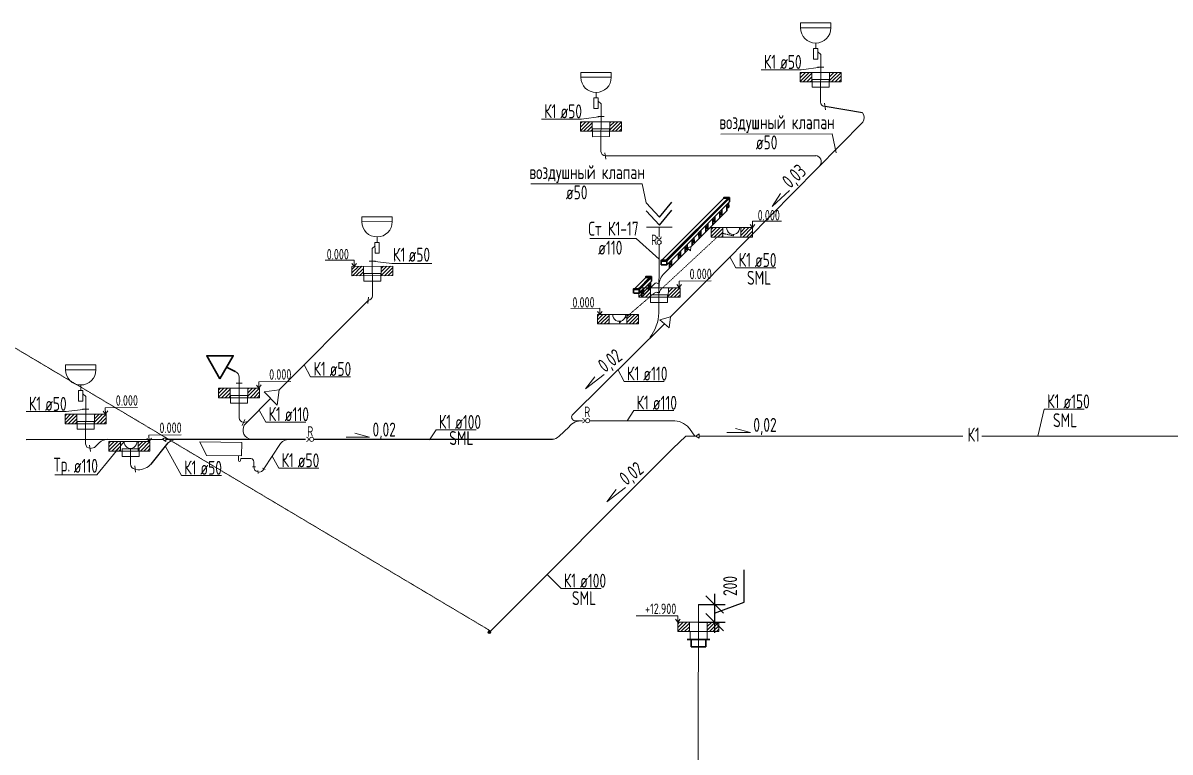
# Model space of a CAD drawing. Header units: millimetres. Extents: x -8689834 to 9419935, y -370377 to 166066.
# Drawn here: x -99964 to -83510, y -315374 to -304919 of the extents above; entities that cross this region are included whole.
import ezdxf

# ---------------------------------------------------------------- set-up
doc = ezdxf.new("R2010")
doc.units = ezdxf.units.MM
doc.header["$MEASUREMENT"] = 0
doc.linetypes.add('01_base$0$DASHED2', pattern=[0.375, 0.25, -0.125])
doc.linetypes.add('штриховая 50', pattern=[1, 0.5, -0.5])
doc.layers.get('0').update_dxf_attribs({"color": 250, "lineweight": 9})
for name, color, linetype, lineweight in [('_ВК-Text К1', 7, 'Continuous', 30), ('_ВК-К1', 14, 'Continuous', 40), ('_ВК-К3', 30, 'Continuous', 40), ('_ВК-переход на SML', 3, 'Continuous', 30), ('_ВК-противопожарные муфты', 1, 'Continuous', 30), ('_Санпр', 7, 'Continuous', 30), ('_Сантехника', 7, 'Continuous', 30), ('ВК_канализация', 32, 'Continuous', 30), ('тх разм', 250, 'Continuous', 9)]:
    doc.layers.add(name, color=color, linetype=linetype, lineweight=lineweight)
doc.layers.add('PDF __ВК-К1', color=7, linetype='Continuous', true_color=0xb80000)
doc.layers.add('PDF __Сантехника', color=7, linetype='Continuous')
doc.layers.add('АР_Кровля дорожки', color=245, linetype='Continuous')
doc.styles.add('ISOCPEUR', font='isocpeur.ttf', dxfattribs={"width": 0.7})
doc.styles.add('ГОСТ 2.304', font='isocpeur.ttf', dxfattribs={"width": 0.7})
doc.dimstyles.new('СПДС', dxfattribs={"dimscale": 100, "dimtxt": 2.5, "dimasz": 2.5, "dimexe": 1.5, "dimexo": 0, "dimgap": 1, "dimtad": 1, "dimdec": 0, "dimrnd": 1, "dimtxsty": 'ГОСТ 2.304', "dimblk": 'OBLIQUE', "dimcen": 2.5, "dimdle": 1.5, "dimadec": 0, "dimazin": 2, "dimtfac": 0.75, "dimtdec": 0, "dimtmove": 1, "dimatfit": 3, "dimfxl": 1, "dimtolj": 1, "dimarcsym": 1})

# ---------------------------------------------------------------- blocks, each defined once
blk = doc.blocks.new('_Oblique')
at = {"color": 0, "linetype": 'ByBlock', "lineweight": -2}
blk.add_line((-0.5, -0.5), (0.5, 0.5), dxfattribs=at)
blk = doc.blocks.new('*D2076')
at = {"layer": 'тх разм', "color": 0, "lineweight": -2, "ltscale": 100, "transparency": 16777216}
for p, q in [((-89620, -313226), (-89620, -312760)), ((-90042, -313108), (-90042, -313663)), ((-90274, -313258), (-89892, -313258)), ((-90042, -313385), (-89620, -313226)), ((-90275, -313513), (-89892, -313513))]:
    blk.add_line(p, q, dxfattribs=at)
at = {"layer": 'тх разм', "color": 0, "lineweight": -2, "ltscale": 100, "transparency": 16777216, "xscale": 250, "yscale": 250, "zscale": 250}
for p, rotation in [((-90042, -313258), 90), ((-90042, -313513), 270)]:
    blk.add_blockref('_Oblique', p, dxfattribs=dict(at, rotation=rotation))
at = {"layer": 'тх разм', "color": 0, "lineweight": 13, "ltscale": 100, "transparency": 16777216, "insert": (-89820, -312993), "char_height": 250, "attachment_point": 5, "rotation": 90, "style": 'ГОСТ 2.304'}
blk.add_mtext('\\A1;{\\H0.8x;200}', dxfattribs=at)
blk = doc.blocks.new('Унитаз')
at = {"layer": '_Сантехника', "lineweight": 30}
blk.add_line((-161311, 33424), (-161137, 33336), dxfattribs=at)
blk.add_lwpolyline([(-161446, 33191), (-161714, 33657), (-161176, 33657)], close=True, dxfattribs=at)
blk = doc.blocks.new('Протв_муфта')
at = {"layer": '_ВК-противопожарные муфты', "ltscale": 200, "transparency": 33554687}
for p, q in [((-205635, 240869), (-206106, 240869)), ((-206021, 240719), (-206021, 240869)), ((-205721, 240719), (-206021, 240719)), ((-205721, 240869), (-205721, 240719))]:
    blk.add_line(p, q, dxfattribs=at)

msp = doc.modelspace()

# ---------------------------------------------------------------- hatches: boundary and pattern name
at = {"ltscale": 500, "transparency": 33554636}
h = msp.add_hatch(color=7, dxfattribs=at)
h.dxf.hatch_style = 1
h.paths.add_polyline_path([(-93293.6, -313649.3, 1), (-93251.3, -313658.2, 1)])
at = {"layer": '_ВК-К3', "lineweight": 13}
h = msp.add_hatch(dxfattribs=at)
h.set_pattern_fill('ANSI31', scale=11.388071, angle=180)
h.set_pattern_definition([(225, (-142395.69, -325996.34), (25.566948, -25.566948), [])])
h.paths.add_polyline_path([(-88816.9, -305764), (-88650.2, -305764), (-88650.2, -305628.4), (-88816.9, -305628.4)])
h.paths.add_polyline_path([(-88394.3, -305764), (-88226.9, -305764), (-88226.9, -305628.4), (-88394.3, -305628.4)])
h = msp.add_hatch(dxfattribs=at)
h.set_pattern_fill('ANSI31', scale=11.388071, angle=180)
h.set_pattern_definition([(225, (-145546.18, -326704.72), (25.566948, -25.566948), [])])
h.paths.add_polyline_path([(-91967.4, -306472.3), (-91800.6, -306472.3), (-91800.6, -306336.8), (-91967.4, -306336.8)])
h.paths.add_polyline_path([(-91544.8, -306472.3), (-91377.4, -306472.3), (-91377.4, -306336.8), (-91544.8, -306336.8)])
h = msp.add_hatch(dxfattribs=at)
h.set_pattern_fill('ANSI31', scale=11.388071, angle=180)
h.set_pattern_definition([(225, (-143669.624, -328221.676), (25.566948, -25.566948), [])])
h.paths.add_polyline_path([(-90090.8, -307989.3), (-89924.1, -307989.3), (-89924.1, -307853.7), (-90090.8, -307853.7)])
h.paths.add_polyline_path([(-89668.2, -307989.3), (-89500.9, -307989.3), (-89500.9, -307853.7), (-89668.2, -307853.7)])
h = msp.add_hatch(dxfattribs=at)
h.set_pattern_fill('ANSI31', scale=11.388071, angle=180)
h.set_pattern_definition([(225, (-152088.79, -328784.238), (25.566948, -25.566948), [])])
h.paths.add_polyline_path([(-94657.2, -308542.8), (-94823.9, -308543.6), (-94824.6, -308408), (-94657.9, -308407.3)])
h.paths.add_polyline_path([(-95079.8, -308544.8), (-95247.1, -308545.6), (-95247.8, -308410), (-95080.4, -308409.2)])
h = msp.add_hatch(dxfattribs=at)
h.set_pattern_fill('ANSI31', scale=11.388071, angle=180)
h.set_pattern_definition([(225, (-144707.57, -329084.664), (25.566948, -25.566948), [])])
h.paths.add_polyline_path([(-91128.7, -308852.3), (-90962, -308852.3), (-90962, -308716.7), (-91128.7, -308716.7)])
h.paths.add_polyline_path([(-90706.2, -308852.3), (-90538.8, -308852.3), (-90538.8, -308716.7), (-90706.2, -308716.7)])
h = msp.add_hatch(dxfattribs=at)
h.set_pattern_fill('ANSI31', scale=11.388071, angle=180)
h.set_pattern_definition([(225, (-145302.128, -329468.395), (25.566948, -25.566948), [])])
h.paths.add_polyline_path([(-91723.3, -309236), (-91556.6, -309236), (-91556.6, -309100.5), (-91723.3, -309100.5)])
h.paths.add_polyline_path([(-91300.7, -309236), (-91133.4, -309236), (-91133.4, -309100.5), (-91300.7, -309100.5)])
h = msp.add_hatch(dxfattribs=at)
h.set_pattern_fill('ANSI31', scale=11.388071, angle=180)
h.set_pattern_definition([(225, (-150737.71, -330525.962), (25.566948, -25.566948), [])])
h.paths.add_polyline_path([(-97158.9, -310293.6), (-96992.2, -310293.6), (-96992.2, -310158), (-97158.9, -310158)])
h.paths.add_polyline_path([(-96736.3, -310293.6), (-96569, -310293.6), (-96569, -310158), (-96736.3, -310158)])
h = msp.add_hatch(dxfattribs=at)
h.set_pattern_fill('ANSI31', scale=11.388071, angle=180)
h.set_pattern_definition([(225, (-152938.414, -330899.11), (25.566948, -25.566948), [])])
h.paths.add_polyline_path([(-99359.6, -310666.7), (-99192.9, -310666.7), (-99192.9, -310531.2), (-99359.6, -310531.2)])
h.paths.add_polyline_path([(-98937, -310666.7), (-98769.7, -310666.7), (-98769.7, -310531.2), (-98937, -310531.2)])
h = msp.add_hatch(dxfattribs=at)
h.set_pattern_fill('ANSI31', scale=11.388071, angle=180)
h.set_pattern_definition([(225, (-152311.735, -331290.066), (25.566948, -25.566948), [])])
h.paths.add_polyline_path([(-98732.9, -311057.7), (-98566.2, -311057.7), (-98566.2, -310922.1), (-98732.9, -310922.1)])
h.paths.add_polyline_path([(-98310.3, -311057.7), (-98143, -311057.7), (-98143, -310922.1), (-98310.3, -310922.1)])
h = msp.add_hatch(dxfattribs=at)
h.set_pattern_fill('ANSI31', scale=11.388071, angle=180)
h.set_pattern_definition([(225, (-144149.084, -333880.478), (25.566948, -25.566948), [])])
h.paths.add_polyline_path([(-90570.3, -313648.1), (-90403.6, -313648.1), (-90403.6, -313512.5), (-90570.3, -313512.5)])
h.paths.add_polyline_path([(-90147.7, -313648.1), (-89980.3, -313648.1), (-89980.3, -313512.5), (-90147.7, -313512.5)])

# ---------------------------------------------------------------- linework, layer by layer
at = {"color": 7, "ltscale": 500}
for points in [[(-89376.5, -305590.3), (-88802.7, -305590.3), (-88521.2, -305553.1)], [(-92527, -306298.7), (-91953.2, -306298.7), (-91671.7, -306261.5)], [(-89955.2, -306512.3), (-88356.7, -306508.1), (-88297.9, -306782.3)], [(-92679.9, -307228.8), (-91081.5, -307224.5), (-91022.7, -307498.8)], [(-89500.9, -307853.7), (-89532.9, -307811.1)], [(-89500.9, -307853.7), (-89500.9, -307763.2), (-89084.9, -307763.3)], [(-89500.9, -307853.7), (-89466.1, -307808.7)], [(-91832.8, -308011.6), (-91167.1, -308009.8), (-90838.5, -308309.1)], [(-95212, -308411.4), (-95212.4, -308320.9), (-95628.4, -308323.1)], [(-94098.4, -308366.6), (-94672.2, -308369.2), (-94953.9, -308333.3)], [(-89163.2, -308430.7), (-89737, -308430.7), (-89823.7, -308271.7)], [(-95212, -308411.4), (-95247, -308366.5)], [(-95212, -308411.4), (-95180.1, -308368.6)], [(-90551.4, -308714.5), (-90583.9, -308672.1)], [(-90551.4, -308714.5), (-90552.3, -308624), (-90092.4, -308619.7)], [(-90551.4, -308714.5), (-90517.1, -308669.1)], [(-91687.5, -309101.8), (-91688, -309011.3), (-92104, -309013.5)], [(-91687.5, -309101.8), (-91722.5, -309056.9)], [(-91687.5, -309101.8), (-91655.7, -309059)], [(-95263.6, -309993.2), (-95837.4, -309993.2), (-95930.8, -309821.9)], [(-90765, -310059.7), (-91338.7, -310059.7), (-91432.2, -309888.4)], [(-96581.6, -310155.7), (-96614, -310113.4)], [(-96581.6, -310155.7), (-96582.4, -310065.3), (-96122.5, -310061)], [(-96581.6, -310155.7), (-96547.3, -310110.4)], [(-96506.3, -310210.8), (-96287.6, -310181)], [(-96506.3, -310210.8), (-96317.2, -310401.2)], [(-96288.6, -310182), (-96317.2, -310401.2)], [(-99919.2, -310493.1), (-99345.5, -310493.1), (-99063.9, -310455.9)], [(-98782.3, -310528.9), (-98814.7, -310486.6)], [(-98782.3, -310528.9), (-98783.1, -310438.4), (-98323.2, -310434.1)], [(-98782.3, -310528.9), (-98748, -310483.5)], [(-95908.1, -310641.9), (-96481.9, -310641.9), (-96575.3, -310470.6)], [(-90629.1, -310477.5), (-91202.9, -310477.5), (-91296.3, -310623.4)], [(-84739.3, -310458.2), (-85313.1, -310458.2), (-85406.5, -310844.1)], [(-98155.6, -310919.9), (-98156.5, -310829.4), (-97696.6, -310825.1)], [(-93464.8, -310752.6), (-94038.6, -310752.6), (-94132, -310898.5)], [(-99504.6, -311398.3), (-98903.1, -311400.8), (-98512.9, -310922.1)], [(-98155.6, -310919.9), (-98188.1, -310877.5)], [(-98155.6, -310919.9), (-98121.3, -310874.5)], [(-97118.1, -311410.2), (-97691.8, -311410.2), (-97920.6, -310990.7)], [(-95721.5, -311303.2), (-96295.3, -311303.2), (-96388.7, -311131.9)], [(-91671.3, -313028.9), (-92245.1, -313028.9), (-92446.4, -312827.6)], [(-90570.3, -313512.5), (-90570.3, -313422), (-91169.2, -313422.2)], [(-90570.3, -313512.5), (-90605, -313467.5)], [(-90570.3, -313512.5), (-90538.2, -313469.9)]]:
    msp.add_lwpolyline(points, dxfattribs=at)
at = {"color": 18, "linetype": 'штриховая 50', "true_color": 0x000000}
msp.add_lwpolyline([(-105461.1, -306376.8), (-93261.4, -313635.1)], dxfattribs=at)
at = {"color": 244, "ltscale": 500, "true_color": 0x991b1e, "elevation": 0}
for points in [[(-89868.3, -307615.2), (-90382.8, -308129.7)], [(-90416.3, -308163.3), (-90689.9, -308436.8)], [(-90689.9, -308436.8), (-90781.4, -308528.3)], [(-90905.7, -308658.8), (-91088.9, -308852.3)]]:
    msp.add_lwpolyline(points, dxfattribs=at)
at = {"color": 244, "ltscale": 500, "true_color": 0x991b1e}
for points in [[(-90838, -307988.1), (-90836.8, -307846.7)], [(-90841.4, -309075), (-90837.7, -308094.8)], [(-90861.1, -308786.6), (-90826.7, -308786.6)], [(-96507.2, -311313.3), (-96270.1, -310950.6)], [(-98360.8, -311318.4), (-98315.3, -311328.1)], [(-90295.1, -320992), (-90274.5, -313257.9)]]:
    msp.add_lwpolyline(points, dxfattribs=at)
at = {"color": 244, "linetype": '01_base$0$DASHED2', "ltscale": 0.5, "true_color": 0x991b1e}
for points in [[(-90794.2, -308722.6), (-89968.6, -307955.9)], [(-89773.4, -307971.9), (-89903.3, -307941.4)], [(-90908.5, -308794.7), (-91405.9, -309218.6)]]:
    msp.add_lwpolyline(points, dxfattribs=at)
at = {"color": 244, "linetype": '01_base$0$DASHED2', "ltscale": 500, "true_color": 0x991b1e}
for points in [[(-90840, -308786.6), (-90867.2, -308782.5)], [(-90840, -308786.6), (-90823.8, -308754.6)]]:
    msp.add_lwpolyline(points, dxfattribs=at)
at = {"color": 7, "ltscale": 500}
msp.add_circle((-93272.5, -313653.7), 21.6, dxfattribs=at)
at = {"color": 244, "ltscale": 500, "true_color": 0x991b1e}
for centre, radius, start, end in [((-88003.1, -306281.5), 106.7, 324.79097, 41.71085), ((-88600.9, -306908.8), 87.3, 320.86759, 84.48485), ((-90588.7, -308689.8, 0), 251.4, 140.03597, 181.75967), ((-90878.9, -308688.2, 0), 39.8, 11.61452, 132.41692), ((-90874.1, -308835.4), 53.3, 82.59587, 130.29717), ((-90734.9, -308807.1), 103.3, 125.09854, 149.42964), ((-91458, -309049.7), 617.1, 321.98817, 357.64763), ((-91946.3, -310864.6), 241.3, 88.45976, 141.48492), ((-92040.1, -310571.3), 53.5, 149.44728, 256.55792), ((-90631.2, -310909.4), 286.6, 32.92259, 86.58928), ((-96671.6, -310755.2), 136, 149.46933, 262.66097), ((-98742.5, -311076.9), 186.7, 87.62961, 132.9151), ((-97749, -311087.9, 171.1), 197.8, 88.2712, 131.1065), ((-96135.1, -311070.2), 180.4, 87.22672, 138.47054), ((-92381.4, -310741.8), 147.9, 272.5902, 316.71861), ((-98325.3, -311045.9), 282.3, 272.03797, 315.44244)]:
    msp.add_arc(centre, radius, start, end, dxfattribs=at)
at = {"color": 244, "linetype": '01_base$0$DASHED2', "ltscale": 0.5, "true_color": 0x991b1e}
msp.add_arc((-89917.2, -308033.4), 93.1, 72.18471, 123.56846, dxfattribs=at)
at = {"layer": '_ВК-Text К1', "color": 7, "lineweight": 13, "ltscale": 100}
for p, q in [((-89215.8, -307552.3, 0), (-88968.2, -307323, 0)), ((-89215.8, -307552.3, 0), (-89098.6, -307365.2, 0)), ((-91893.9, -310167.9), (-91626.9, -309961.5)), ((-91893.9, -310167.9), (-91760.5, -309991.9)), ((-94992.6, -310858.9), (-95205.8, -310801.6)), ((-89529.9, -310791.9), (-89867.4, -310792.4)), ((-89529.9, -310791.9), (-89743.1, -310734.5)), ((-94992.6, -310858.9), (-95330.1, -310859.4)), ((-91587.1, -311786.5), (-91320.1, -311580.2)), ((-91587.1, -311786.5), (-91453.7, -311610.6))]:
    msp.add_line(p, q, dxfattribs=at)
at = {"layer": '_ВК-К1', "color": 244, "lineweight": 13, "true_color": 0x991b1e}
for p, q in [((-88521.2, -305434.4), (-88522, -306052.8)), ((-91671.7, -306142.8), (-91672.5, -306761.2)), ((-94954.4, -308214.7), (-94950.7, -308833)), ((-96863.3, -310001.1), (-96864.1, -310582.4)), ((-99063.9, -310337.2), (-99064.8, -310955.5))]:
    msp.add_line(p, q, dxfattribs=at)
at = {"layer": '_ВК-К1', "lineweight": 13}
msp.add_line((-96652.9, -311282, 0), (-96652.1, -311211, 0), dxfattribs=at)
at = {"layer": '_ВК-К1', "lineweight": 13, "transparency": 33554687, "flags": 128}
for points in [[(-88476.8, -305553.1), (-88565.7, -305553.1)], [(-91627.2, -306261.5), (-91716.1, -306261.5)], [(-94998.3, -308333.6), (-94909.4, -308333.1)], [(-96818.8, -310082.7), (-96907.7, -310082.7)], [(-99019.5, -310455.9), (-99108.4, -310455.9)]]:
    msp.add_lwpolyline(points, dxfattribs=at)
at = {"layer": '_ВК-К1', "lineweight": 13, "flags": 128}
for points in [[(-96673.8, -311282.8), (-96629.3, -311284.2)], [(-96488.5, -311322.6), (-96529.7, -311305.6)], [(-96588.1, -311378.6), (-96596.4, -311334.8)]]:
    msp.add_lwpolyline(points, dxfattribs=at)
at = {"layer": '_ВК-К1', "lineweight": 13, "ltscale": 100}
for centre, radius, start, end in [((-96954.6, -310002.1), 91.3, 0.6518, 67.19337), ((-96580.9, -311286.3), 72.2, 176.58231, 260.50667), ((-96574.7, -311287.6), 72.2, 255.25825, 339.18261)]:
    msp.add_arc(centre, radius, start, end, dxfattribs=at)
at = {"layer": '_ВК-К1', "lineweight": 13}
msp.add_arc((-96696.2, -311210.5, 0), 44.1, 359.32312, 89.32312, dxfattribs=at)
at = {"layer": '_ВК-К3', "color": 7, "lineweight": 13}
for p, q in [((-88650.1, -305764), (-88650.1, -305628.4)), ((-88394.7, -305763.5), (-88394.3, -305627.9)), ((-91800.5, -306472.3), (-91800.5, -306336.8)), ((-91545.2, -306471.9), (-91544.8, -306336.3)), ((-89923.1, -307988.8), (-89923.5, -307853.2)), ((-89668.3, -307989.3), (-89668.3, -307853.7)), ((-95079.4, -308544.3), (-95080.4, -308408.8)), ((-94824, -308543.6), (-94824.7, -308408)), ((-90961.4, -308852.3), (-90961.4, -308716.7)), ((-90706.6, -308851.8), (-90706.2, -308716.2)), ((-91555.6, -309235.5), (-91556, -309100)), ((-91300.8, -309236), (-91300.8, -309100.5)), ((-96992.1, -310293.6), (-96992.1, -310158)), ((-96736.7, -310293.1), (-96736.3, -310157.5)), ((-99192.8, -310666.7), (-99192.8, -310531.2)), ((-98937.4, -310666.2), (-98937, -310530.7)), ((-98565.6, -311057.7), (-98565.6, -310922.1)), ((-98310.7, -311057.2), (-98310.3, -310921.6)), ((-90402.9, -313648.1), (-90402.9, -313512.5)), ((-90148.1, -313647.6), (-90147.7, -313512))]:
    msp.add_line(p, q, dxfattribs=at)
at = {"layer": '_ВК-К3', "color": 244, "lineweight": 13, "true_color": 0x991b1e}
for p, q in [((-88464.8, -306071.5), (-88453.6, -306164.2)), ((-91615.3, -306779.9), (-91604.1, -306872.5)), ((-95007.8, -308852), (-95018.6, -308944.7)), ((-96781.7, -310605), (-96820.7, -310689.9)), ((-99007.5, -310974.3), (-98996.3, -311066.9)), ((-98361.1, -311269.5), (-98349.8, -311362.2))]:
    msp.add_line(p, q, dxfattribs=at)
at = {"layer": '_ВК-К3', "color": 244, "lineweight": 13, "ltscale": 100, "true_color": 0x991b1e}
msp.add_line((-98420.1, -311019.3), (-98420.1, -311243.1), dxfattribs=at)
at = {"layer": '_ВК-К3', "color": 7, "lineweight": 13}
for points in [[(-88226.9, -305764), (-88816.9, -305764), (-88816.9, -305628.4), (-88226.9, -305628.4)], [(-91377.4, -306472.3), (-91967.4, -306472.3), (-91967.4, -306336.8), (-91377.4, -306336.8)], [(-89500.9, -307989.3), (-90090.8, -307989.3), (-90090.8, -307853.7), (-89500.9, -307853.7)], [(-95247.1, -308545.6), (-94657.2, -308542.8), (-94657.9, -308407.3), (-95247.8, -308410)], [(-90538.8, -308852.3), (-91128.7, -308852.3), (-91128.7, -308716.7), (-90538.8, -308716.7)], [(-91133.4, -309236), (-91723.3, -309236), (-91723.3, -309100.5), (-91133.4, -309100.5)], [(-96569, -310293.6), (-97158.9, -310293.6), (-97158.9, -310158), (-96569, -310158)], [(-98769.7, -310666.7), (-99359.6, -310666.7), (-99359.6, -310531.2), (-98769.7, -310531.2)], [(-98143, -311057.7), (-98732.9, -311057.7), (-98732.9, -310922.1), (-98143, -310922.1)], [(-89980.3, -313648.1), (-90570.3, -313648.1), (-90570.3, -313512.5), (-89980.3, -313512.5)]]:
    msp.add_lwpolyline(points, close=True, dxfattribs=at)
at = {"layer": '_ВК-К3', "color": 244, "lineweight": 13, "ltscale": 100, "true_color": 0x991b1e}
for centre, radius, start, end in [((-88454.9, -306050.8), 67.2, 181.68819, 266.34172), ((-91605.4, -306759.2), 67.2, 181.68819, 266.34172), ((-95017.8, -308831.4), 67.2, 273.92702, 358.58055), ((-96796.9, -310580.4), 67.2, 181.68819, 266.34172), ((-98997.6, -310953.6), 67.2, 181.68819, 266.34172), ((-98342.5, -311243.1), 77.6, 180.00677, 260.72817)]:
    msp.add_arc(centre, radius, start, end, dxfattribs=at)
at = {"layer": '_ВК-переход на SML', "lineweight": 13}
for points in [[(-88399.4, -305729.6), (-88643.1, -305730.8), (-88642.5, -305842.1), (-88398.9, -305840.9)], [(-91549.9, -306438), (-91793.6, -306439.1), (-91793, -306550.5), (-91549.4, -306549.3)], [(-94831.2, -308509.9), (-95074.9, -308511), (-95074.3, -308622.3), (-94830.7, -308621.2)], [(-90718.1, -308817.9), (-90961.7, -308819.1), (-90961.2, -308930.4), (-90717.5, -308929.3)], [(-96985, -310259.8), (-96741.4, -310259.8), (-96741.4, -310371.1), (-96985, -310371.1)], [(-99185.7, -310633), (-98942.1, -310633), (-98942.1, -310744.3), (-99185.7, -310744.3)], [(-98541.9, -311026.8), (-98298.2, -311026.8), (-98298.2, -311138.1), (-98541.9, -311138.1)], [(-90395.3, -313648.1), (-90151.6, -313648.1), (-90151.6, -313759.4), (-90395.3, -313759.4)]]:
    msp.add_lwpolyline(points, close=True, dxfattribs=at)
at = {"layer": '_Санпр', "lineweight": 13}
for p, q in [((-88374.4, -304919.5), (-88810.7, -304919.5)), ((-88810.7, -304919.5), (-88810.7, -304990)), ((-88374.4, -304990), (-88810.7, -304990)), ((-88374.4, -304919.5), (-88374.4, -304990)), ((-88592.6, -305208.2), (-88592.6, -305287.3)), ((-88562.1, -305334.9), (-88521.2, -305371.7)), ((-88521.2, -305371.7), (-88521.2, -305434.4)), ((-91524.9, -305627.9), (-91961.2, -305627.9)), ((-91961.2, -305627.9), (-91961.2, -305698.4)), ((-91524.9, -305698.4), (-91961.2, -305698.4)), ((-91524.9, -305627.9), (-91524.9, -305698.4)), ((-91743.1, -305916.6), (-91743.1, -305995.6)), ((-91712.5, -306043.3), (-91671.7, -306080.1)), ((-91671.7, -306080.1), (-91671.7, -306142.8)), ((-95103.6, -307700.4), (-94667.3, -307698.4)), ((-95103.6, -307700.4), (-95103.3, -307771)), ((-94667.3, -307698.4), (-94667, -307768.9)), ((-95103.3, -307771), (-94667, -307768.9)), ((-94884.1, -307988.1), (-94883.8, -308067.2)), ((-94914, -308115), (-94954.7, -308152)), ((-94954.7, -308152), (-94954.4, -308214.7)), ((-98917.1, -309822.3), (-99353.4, -309822.3)), ((-99353.4, -309822.3), (-99353.4, -309892.8)), ((-98917.1, -309822.3), (-98917.1, -309892.8)), ((-98917.1, -309892.8), (-99353.4, -309892.8)), ((-99135.3, -310110.9), (-99135.3, -310190)), ((-99104.8, -310237.7), (-99063.9, -310274.5)), ((-99063.9, -310274.5), (-99063.9, -310337.2))]:
    msp.add_line(p, q, dxfattribs=at)
for points in [[(-88562.1, -305287.3), (-88623.1, -305287.3), (-88623.1, -305439.8), (-88562.1, -305439.8)], [(-91712.5, -305995.6), (-91773.6, -305995.6), (-91773.6, -306148.2), (-91712.5, -306148.2)], [(-94914.3, -308067.3), (-94853.3, -308067), (-94852.5, -308219.6), (-94913.5, -308219.9)], [(-99104.8, -310190), (-99165.8, -310190), (-99165.8, -310342.6), (-99104.8, -310342.6)]]:
    msp.add_lwpolyline(points, close=True, dxfattribs=at)
for centre, start, end in [((-88592.6, -304990), 180, 0), ((-91743.1, -305698.4), 180, 0), ((-94885.2, -307770), 180.26874, 0.26874), ((-99135.3, -309892.8), 180, 0)]:
    msp.add_arc(centre, 218.1, start, end, dxfattribs=at)
at = {"layer": '_Сантехника', "lineweight": 30}
for p, q in [((-90799, -308322, 0), (-89909.4, -307432.9, 0)), ((-90741.2, -308322, 0), (-89839.3, -307420.1, 0)), ((-90728.9, -308322, 0), (-89827.1, -307420.1, 0)), ((-90728.7, -308334.7, 0), (-89826.9, -307432.9, 0)), ((-90728.7, -308385.7, 0), (-89826.9, -307483.9, 0)), ((-89909.2, -307420.1, 0), (-89826.9, -307420.1, 0)), ((-89826.9, -307420.1, 0), (-89826.9, -307483.9, 0)), ((-90811.2, -308334.9, 0), (-90811.2, -308385.7, 0)), ((-90728.7, -308322, 0), (-90728.7, -308385.7, 0)), ((-90728.7, -308385.7, 0), (-90811, -308385.7, 0)), ((-91191.3, -308731.2, 0), (-91030.5, -308570.5, 0)), ((-91133.9, -308731.2, 0), (-90960.3, -308557.6, 0)), ((-91121.7, -308731.2, 0), (-90948.2, -308557.6, 0)), ((-91121.5, -308744, 0), (-90948, -308570.5, 0)), ((-91121.3, -308794.8, 0), (-90948, -308621.5, 0)), ((-91030.3, -308557.6, 0), (-90948, -308557.6, 0)), ((-90948, -308557.6, 0), (-90948, -308621.5, 0)), ((-91203.9, -308744, 0), (-91203.9, -308794.8, 0)), ((-91121.3, -308794.8, 0), (-91203.7, -308794.8, 0)), ((-91121.3, -308731.2, 0), (-91121.3, -308794.8, 0))]:
    msp.add_line(p, q, dxfattribs=at)
at = {"layer": '_Сантехника', "lineweight": 30, "elevation": 0}
for points in [[(-89827.1, -307420.1), (-89909.4, -307420.1), (-89909.4, -307432.9), (-89852.1, -307432.9)], [(-89841.1, -307498.1), (-89840.4, -307561.4)], [(-90040.1, -307697.2), (-90039.4, -307760.4)], [(-89968.7, -307644.5), (-89967.8, -307714.7)], [(-89954.4, -307644.3), (-89954.2, -307661.1)], [(-89940.6, -307597.6), (-89939.9, -307660.9)], [(-89869.1, -307545), (-89868.3, -307615.2)], [(-89854.9, -307544.8), (-89854.7, -307561.6)], [(-90167.7, -307843.5), (-90166.8, -307913.7)], [(-90153.4, -307843.3), (-90153.2, -307860.1)], [(-90139.6, -307796.7), (-90138.9, -307859.9)], [(-90068.2, -307744), (-90067.3, -307814.2)], [(-90053.9, -307743.8), (-90053.7, -307760.6)], [(-90338.6, -307995.7), (-90337.9, -308058.9)], [(-90267.2, -307943), (-90266.3, -308013.2)], [(-90252.9, -307942.9), (-90252.7, -307959.6)], [(-90239.1, -307896.2), (-90238.4, -307959.4)], [(-90533.9, -308190.9), (-90533.2, -308254.2)], [(-90466.2, -308142), (-90465.3, -308212.2)], [(-90451.9, -308141.9), (-90451.7, -308158.6)], [(-90438.2, -308095.2), (-90437.4, -308158.4)], [(-90366.7, -308042.5), (-90365.8, -308112.7)], [(-90352.4, -308042.4), (-90352.2, -308059.1)], [(-90728.9, -308322), (-90811.2, -308322), (-90811.2, -308334.9), (-90728.7, -308334.9)], [(-90662.7, -308319.7), (-90661.9, -308383)], [(-90561.9, -308237.8), (-90561.1, -308308)], [(-90547.6, -308237.6), (-90547.4, -308254.4)], [(-90533.9, -308233), (-90533.3, -308257.1)], [(-90690.7, -308366.6), (-90689.9, -308436.8)], [(-90676.4, -308366.4), (-90676.2, -308383.2)], [(-90948.2, -308557.6), (-91030.5, -308557.6), (-91030.5, -308570.5), (-90973.2, -308570.5)], [(-90990.2, -308682.6), (-90989.5, -308747.3)], [(-90976, -308682.4), (-90975.7, -308699.1)], [(-90962.2, -308635.7), (-90961.5, -308699)], [(-91121.5, -308731.2), (-91203.9, -308731.2), (-91203.9, -308744), (-91121.3, -308744)], [(-91089.7, -308782.1), (-91088.9, -308852.3)], [(-91075.5, -308781.9), (-91075.3, -308798.7)], [(-91061.7, -308735.2), (-91061, -308798.5)]]:
    msp.add_lwpolyline(points, dxfattribs=at)
at = {"layer": '_Сантехника', "lineweight": 13, "elevation": 0}
msp.add_lwpolyline([(-96825.7, -310934.2), (-97425.1, -310927.1), (-97330.7, -311120.2), (-96828, -311126.1)], close=True, dxfattribs=at)
msp.add_lwpolyline([(-96871.6, -311125.6), (-96872.4, -311192.7, 1), (-96841.5, -311193), (-96841.1, -311164.7), (-96694.3, -311166.4)], format="xyb", dxfattribs=at)
at = {"layer": '_Сантехника', "lineweight": 30}
for centre, start, end in [((-89862, -307545, 0), 359.86427, 180.13573), ((-89961.5, -307644.5, 0), 359.86427, 180.13573), ((-89947, -307660.9, 0), 179.86427, 0.13573), ((-89847.5, -307561.4, 0), 179.86427, 0.13573), ((-90160.5, -307843.5, 0), 359.86427, 180.13573), ((-90146, -307860, 0), 179.86427, 0.13573), ((-90061, -307744, 0), 359.86427, 180.13573), ((-90046.5, -307760.4, 0), 179.86427, 0.13573), ((-90359.5, -308042.5, 0), 359.86427, 180.13573), ((-90260, -307943, 0), 359.86427, 180.13573), ((-90245.5, -307959.5, 0), 179.86427, 0.13573), ((-90459, -308142, 0), 359.86427, 180.13573), ((-90444.5, -308158.5, 0), 179.86427, 0.13573), ((-90345, -308059, 0), 179.86427, 0.13573), ((-90683.6, -308366.6, 0), 359.86427, 180.13573), ((-90554.8, -308237.8, 0), 359.86427, 180.13573), ((-90540.3, -308254.2, 0), 179.86427, 0.13573), ((-90669.1, -308380.5, 0), 179.86427, 0.13573), ((-90983.1, -308682.6, 0), 359.86427, 180.13573), ((-91082.6, -308782.1, 0), 359.86427, 180.13573), ((-91068.1, -308798.5, 0), 179.86427, 0.13573), ((-90968.6, -308699, 0), 179.86427, 0.13573)]:
    msp.add_arc(centre, 7.15, start, end, dxfattribs=at)
at = {"layer": '_Сантехника', "lineweight": 13}
for centre in [(-89777.9, -307857.9), (-91410.4, -309104.6), (-98420.1, -310926.3)]:
    msp.add_arc(centre, 93, 177.43263, 2.56737, dxfattribs=at)
at = {"layer": 'PDF __ВК-К1', "color": 244, "lineweight": 13, "true_color": 0x991b1e}
msp.add_lwpolyline([(-90651.5, -307846.7), (-91022, -307846.7)], dxfattribs=at)
at = {"layer": 'PDF __Сантехника', "color": 18, "lineweight": 13, "true_color": 0x000000}
for points in [[(-89773.4, -307950.7), (-89773.4, -307971.9)], [(-91405.9, -309197.5), (-91405.9, -309218.6)]]:
    msp.add_lwpolyline(points, dxfattribs=at)
at = {"layer": 'АР_Кровля дорожки', "color": 244, "ltscale": 500, "true_color": 0x991b1e}
for points in [[(-87923.5, -306210.5), (-88459.2, -306117.8)], [(-90224.2, -308682), (-87915.9, -306343)], [(-91609.7, -306826.2), (-88592.6, -306821.9)], [(-95013.2, -308898.4), (-96288.6, -310182)], [(-96411.8, -310306), (-96738.9, -310635.2)], [(-96738.9, -310635.2), (-96788.8, -310686.1)], [(-92273.7, -310843.1), (-92135.1, -310714.3)], [(-99916.7, -310890.5), (-97961.6, -310890.2)], [(-98939.6, -311008.3), (-98869.7, -310940.1)], [(-98747.3, -310890.2), (-98726, -310890.3)], [(-97914.3, -310890.2), (-95911.8, -310890)], [(-95791.8, -310889.9), (-92367.5, -310889.8)]]:
    msp.add_lwpolyline(points, dxfattribs=at)
at = {"layer": 'АР_Кровля дорожки', "color": 244, "ltscale": 100, "true_color": 0x991b1e}
for points in [[(-91022.7, -307498.8), (-90832, -307703.1), (-90655.2, -307489)], [(-91022.7, -307614.4), (-90832, -307818.6), (-90655.2, -307604.6)]]:
    msp.add_lwpolyline(points, dxfattribs=at)
at = {"layer": 'АР_Кровля дорожки', "color": 244, "ltscale": 500, "true_color": 0x991b1e, "elevation": 171.1}
msp.add_lwpolyline([(-98124.2, -311244), (-97879, -310938.9), (-97879, -310938.9)], dxfattribs=at)
at = {"layer": 'ВК_канализация', "color": 244, "lineweight": 13, "ltscale": 500, "true_color": 0x991b1e}
for points in [[(-90838.3, -308034.8), (-90838.2, -308018.1)], [(-90224.2, -308682), (-90676.6, -309134.4)], [(-90761.9, -309233.1), (-92086.2, -310544.1)], [(-96801.2, -310647.4), (-96738.9, -310635.2)], [(-92052.6, -310623.4), (-91939.8, -310623.4)], [(-91893.1, -310623.4), (-91909.8, -310623.4)], [(-91833.1, -310623.4), (-90745.2, -310623.4)], [(-90745.2, -310623.4), (-90614.2, -310623.4)], [(-90404.8, -310733.7), (-90326.5, -310844.1)], [(-95851.8, -310889.9), (-95868.5, -310889.9)], [(-90453.6, -310844.1), (-90641.5, -311022.8)], [(-90453.6, -310844.1), (-90312, -310844.1)], [(-90264.7, -310844.1), (-88391.8, -310844.1)], [(-88391.8, -310844.1), (-86483.4, -310844.1)], [(-86207.3, -310844.1), (-83852.1, -310844.1)], [(-83852.1, -310844.1), (-82343.6, -310844.1)], [(-99001.9, -311020.6), (-98939.6, -311008.3)], [(-93272.5, -313653.7), (-90641.5, -311022.8)]]:
    msp.add_lwpolyline(points, dxfattribs=at)
at = {"layer": 'ВК_канализация', "color": 18, "lineweight": 13, "ltscale": 500, "true_color": 0x000000}
for points, elevation in [([(-90390.9, -308186), (-90437.9, -308144), (-90382.8, -308129.7), (-90390.9, -308186)], 0), ([(-97914.3, -310858.7), (-97914.3, -310921.7), (-97961.6, -310890.2), (-97914.3, -310858.7)], 5.1)]:
    msp.add_lwpolyline(points, dxfattribs=dict(at, elevation=elevation))
for points in [[(-90696.2, -309289.9), (-90827.5, -309176.4), (-90676.6, -309134.4), (-90696.2, -309289.9)], [(-90264.7, -310812.6), (-90264.7, -310875.6), (-90312, -310844.1), (-90264.7, -310812.6)]]:
    msp.add_lwpolyline(points, dxfattribs=at)
at = {"layer": 'ВК_канализация', "color": 244, "lineweight": 13, "ltscale": 500, "true_color": 0x991b1e}
for centre in [(-90838.5, -308064.8), (-91863.1, -310623.4), (-95821.8, -310889.9)]:
    msp.add_circle(centre, 30, dxfattribs=at)
for centre, start, end in [((-90838, -307988.1), 179.67036, 359.67036), ((-91939.8, -310623.4), 270, 90), ((-95898.5, -310889.9), 270, 90)]:
    msp.add_arc(centre, 30, start, end, dxfattribs=at)

# ---------------------------------------------------------------- block references
at = {"layer": '_ВК-К1', "lineweight": 13, "xscale": 0.7, "yscale": 0.7, "zscale": 0.7}
msp.add_blockref('Протв_муфта', (53835.6, -482367.8), dxfattribs=at)
at = {"layer": '_Сантехника', "lineweight": 13, "xscale": 0.7082066135345116, "yscale": 0.7082066135345116, "zscale": 0.7082066135345116, "rotation": 0.01089705276043313}
msp.add_blockref('Унитаз', (17203.4, -333505.2), dxfattribs=at)

# ---------------------------------------------------------------- texts
at = {"layer": 'ВК_канализация', "color": 18, "ltscale": 100, "true_color": 0x000000, "char_height": 200, "attachment_point": 4, "style": 'ISOCPEUR'}
for s, insert, width in [('К1', (-89337.4, -305475.7), 5891.51), ('\\pxi-1,l1,t1,5;ø50', (-89104.2, -305478.9), 7500), ('К1', (-92487.9, -306184.1), 5891.51), ('\\pxi-1,l1,t1,5;ø50', (-92254.7, -306187.3), 7500), ('воздушный клапан', (-89976.2, -306370.2), 5891.51), ('\\pxi-1,l1,t1,5;ø50', (-89451.4, -306632.7), 7500), ('воздушный клапан', (-92700.9, -307086.7), 5891.51), ('\\pxi-1,l1,t1,5;ø50', (-92176.1, -307349.1), 7500), ('Ст К1-17', (-91853.8, -307869.5), 5891.51), ('\\pxi-1,l1,t1,5;ø110', (-91713.5, -308141.9), 7500), ('SML', (-89578.4, -308573.7), 5891.51), ('К1', (-99880.1, -310378.5), 5891.51), ('\\pxi-1,l1,t1,5;ø50', (-99646.9, -310381.6), 7500), ('0,02', (-94950.1, -310773.6), 5891.51), ('0,02', (-89487.4, -310706.6), 5891.51), ('SML', (-85189, -310616.1), 5891.51), ('SML', (-93849.7, -310871.5), 5891.51), ('К1', (-86416.7, -310823), 5891.51), ('Тр.', (-99524.2, -311279.5), 5891.51), ('\\pxi-1,l1,t1,5;ø110', (-99236.7, -311270.2), 7500), ('SML', (-92089.6, -313167.6), 5891.51)]:
    msp.add_mtext(s, dxfattribs=dict(at, insert=insert, width=width))
at = {"layer": 'ВК_канализация', "color": 18, "ltscale": 100, "true_color": 0x000000, "style": 'ISOCPEUR'}
for s, insert, char_height, width, attachment_point, rotation in [('0,03', (-89011.5, -307246.2, 0), 200, 5891.51, 4, 42.77183), ('\\pxi-1,l1,t1,5;0.000', (-89106.3, -307676.9), 150, 7500, 6, 359.95806), ('\\pxi-1,l1,t1,5;0.000', (-95607.4, -308236.6), 150, 7500, 4, 0.3278), ('К1', (-94478.7, -308242.8), 200, 5891.51, 6, 0.26874), ('\\pxi-1,l1,t1,5;ø50', (-94123.9, -308242.4), 200, 7500, 6, 0.26874), ('\\pxi-1,l1,t1,5;0.000', (-90083.7, -308517.1), 150, 7500, 6, 0.50466), ('\\pxi-1,l1,t1,5;0.000', (-92082.9, -308927), 150, 7500, 4, 0.3278), ('0,02', (-91663.2, -309881.2), 200, 5891.51, 4, 37.66443), ('\\pxi-1,l1,t1,5;0.000', (-96113.8, -309958.4), 150, 7500, 6, 0.50466), ('\\pxi-1,l1,t1,5;0.000', (-98314.5, -310331.5), 150, 7500, 6, 0.50466), ('\\pxi-1,l1,t1,5;0.000', (-97687.8, -310722.5), 150, 7500, 6, 0.50466), ('0,02', (-91356.4, -311499.8), 200, 5891.51, 4, 37.66443), ('\\pxi-1,l1,t1,5;+12.900', (-91039.9, -313319.7), 150, 7500, 4, 0.04194)]:
    msp.add_mtext(s, dxfattribs=dict(at, insert=insert, char_height=char_height, width=width, attachment_point=attachment_point, rotation=rotation))
at = {"layer": 'ВК_канализация', "color": 7, "ltscale": 100, "char_height": 150, "width": 7500, "attachment_point": 4, "rotation": 0.04194, "style": 'ISOCPEUR'}
for insert in [(-90954.3, -308031.2), (-91914.8, -310496.1), (-95887.2, -310777.2)]:
    msp.add_mtext('\\pxi-1,l1,t1,5;R', dxfattribs=dict(at, insert=insert))
at = {"layer": 'ВК_канализация', "color": 7, "ltscale": 100, "char_height": 200, "attachment_point": 4, "style": 'ISOCPEUR'}
for s, insert, width in [('К1', (-89697.8, -308316.2), 5891.51), ('\\pxi-1,l1,t1,5;ø50', (-89464.7, -308319.3), 7500), ('К1', (-95798.3, -309878.7), 5891.51), ('\\pxi-1,l1,t1,5;ø50', (-95565.1, -309881.8), 7500), ('К1', (-91299.6, -309945.1), 5891.51), ('\\pxi-1,l1,t1,5;ø110', (-91066.4, -309948.2), 7500), ('К1', (-91163.8, -310362.9), 5891.51), ('\\pxi-1,l1,t1,5;ø110', (-90930.6, -310366.1), 7500), ('К1', (-85274, -310343.6), 5891.51), ('\\pxi-1,l1,t1,5;ø150', (-85040.8, -310346.8), 7500), ('К1', (-96442.7, -310527.3), 5891.51), ('\\pxi-1,l1,t1,5;ø110', (-96209.5, -310530.5), 7500), ('К1', (-93999.4, -310638), 5891.51), ('\\pxi-1,l1,t1,5;ø100', (-93766.2, -310641.2), 7500), ('К1', (-96256.1, -311188.6), 5891.51), ('\\pxi-1,l1,t1,5;ø50', (-96022.9, -311191.8), 7500), ('К1', (-97652.7, -311295.6), 5891.51), ('\\pxi-1,l1,t1,5;ø50', (-97419.5, -311298.8), 7500), ('К1', (-92205.9, -312914.4), 5891.51), ('\\pxi-1,l1,t1,5;ø100', (-91972.7, -312917.5), 7500)]:
    msp.add_mtext(s, dxfattribs=dict(at, insert=insert, width=width))

# ---------------------------------------------------------------- dimensions: what is measured, and where the dimension line sits
at = {"layer": 'тх разм', "color": 7, "lineweight": 13, "ltscale": 100}
dim = msp.add_linear_dim(base=(-90042.3, -313512.5), p1=(-90274.3, -313257.9), p2=(-90275.3, -313512.5), angle=90, text='{\\H0.8x;200}', dimstyle='СПДС', dxfattribs=at)
dim.commit()
dim.dimension.update_dxf_attribs({"geometry": '*D2076', "text_midpoint": (-89620.2, -313126.4), "dimtype": 160})

doc.saveas('drawing.dxf')
